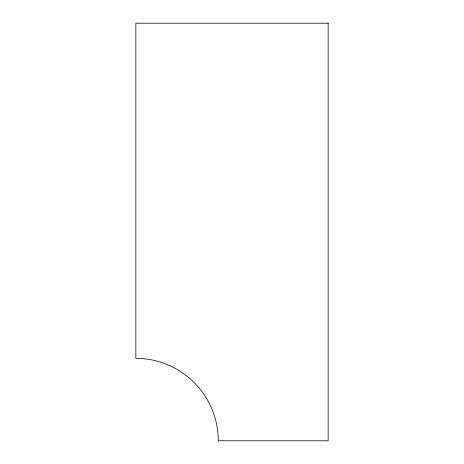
<?xml version="1.0" encoding="UTF-8"?>
<svg xmlns="http://www.w3.org/2000/svg" width="464" height="464" viewBox="0 0 464 464"><rect width="100%" height="100%" fill="white"/><g stroke="black" fill="none" stroke-linecap="round" stroke-linejoin="round"><path stroke-width="0.7" d="M328.158 23.2L135.842 23.2L135.842 358.376A82.424 82.424 0 0 1 218.266 440.8L328.158 440.8L328.158 23.2"/></g></svg>
